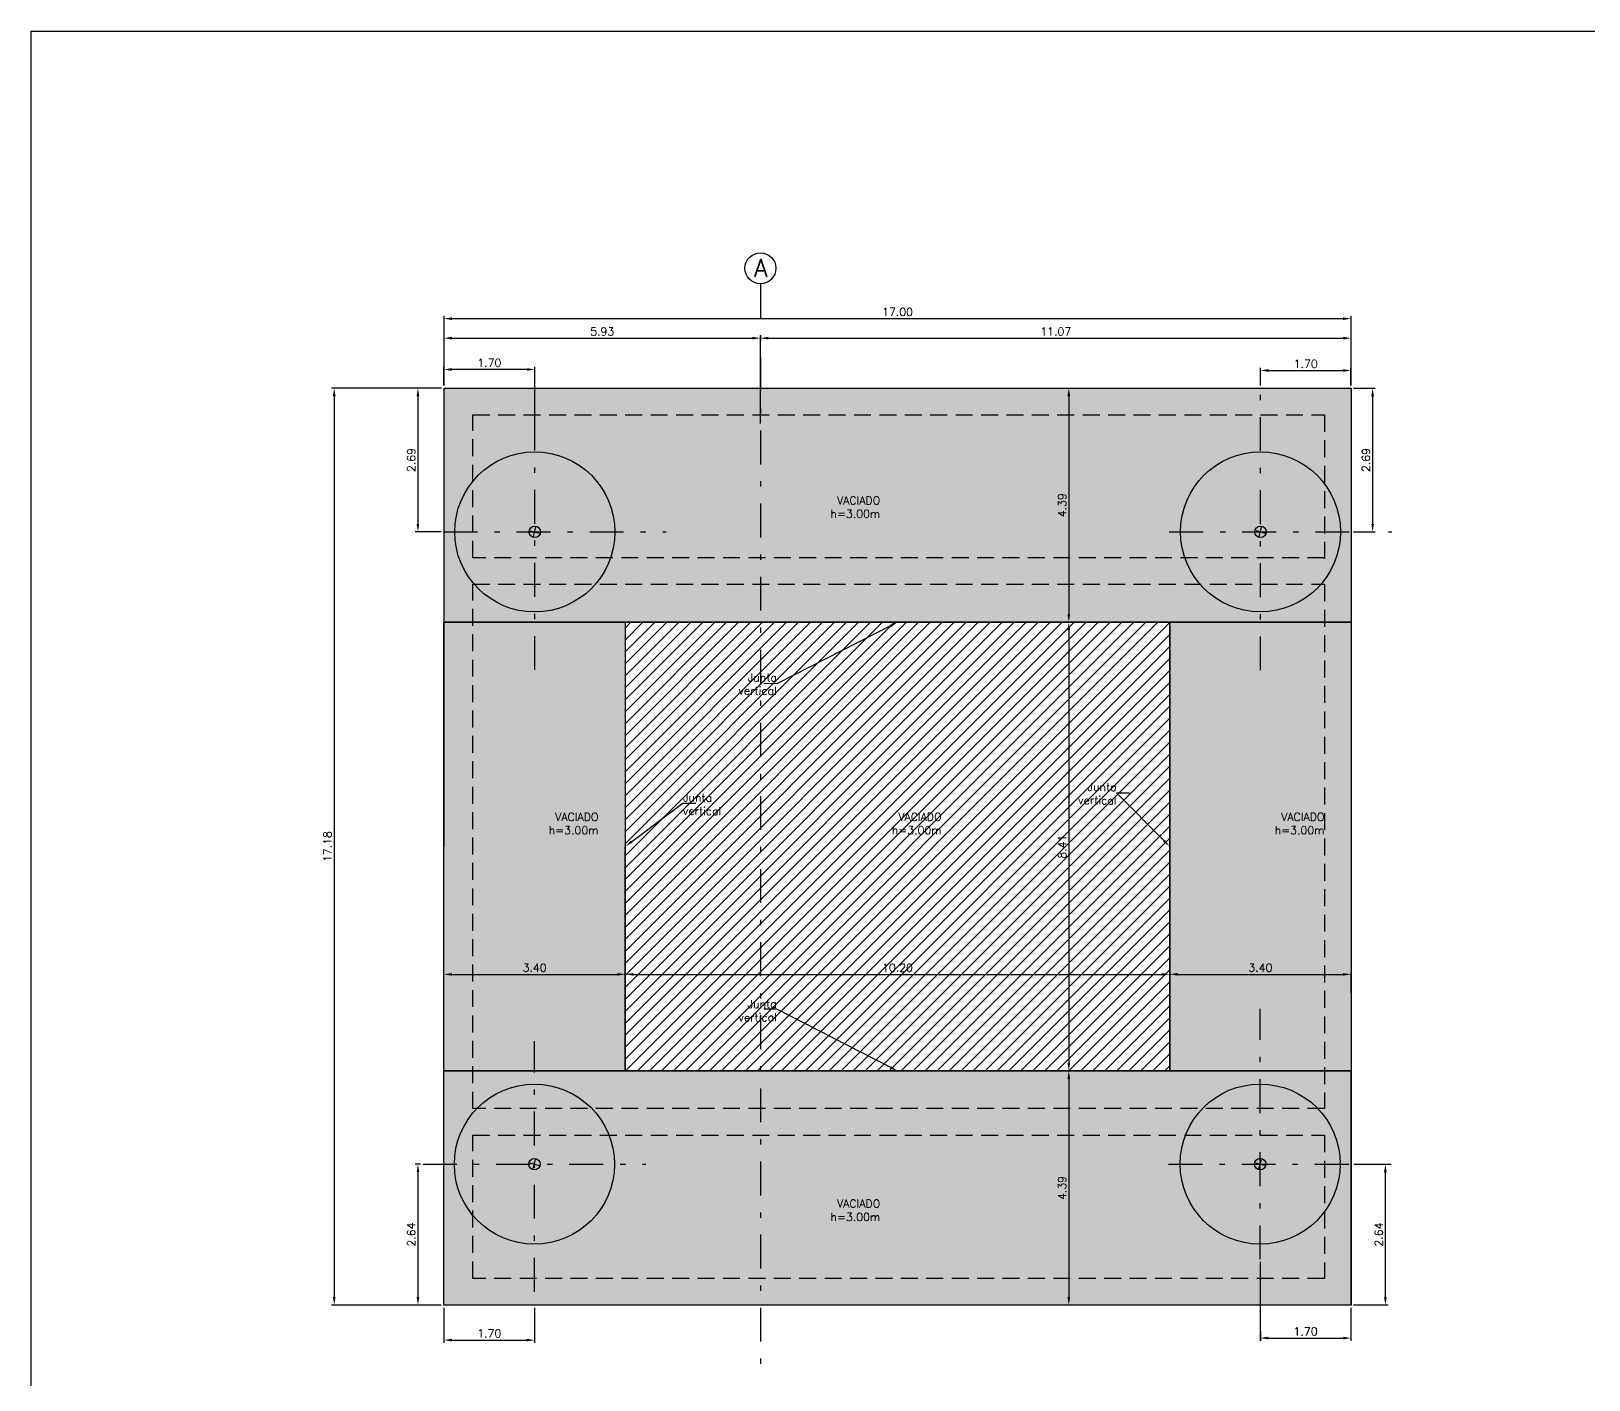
# Model space of a CAD drawing. Header units: metres. Extents: x 1080427 to 1081241, y 976768 to 977288.
# Drawn here: x 1080539.05 to 1080568.24, y 976894.98 to 976920.26 of the extents above; entities that cross this region are included whole.
import ezdxf
from ezdxf import colors
from ezdxf.entities.mleader import LeaderData, LeaderLine
from ezdxf.math import Vec2, Vec3

# ---------------------------------------------------------------- set-up
doc = ezdxf.new("R2010")
doc.units = ezdxf.units.M
doc.header["$LTSCALE"] = 25.4
for name, pattern in [('DASHDOT', [1, 0.5, -0.25, 0, -0.25]), ('DASHED2', [0.375, 0.25, -0.125]), ('HIDDEN', [0.375, 0.25, -0.125])]:
    doc.linetypes.add(name, pattern=pattern)
for name, color, linetype in [('CAISSON ACTUALES', 94, 'Continuous'), ('CIRCULOCONTRAP', 130, 'Continuous'), ('CONTRAPESO', 3, 'Continuous'), ('HATCH', 9, 'Continuous'), ('PILA', 3, 'Continuous'), ('PROY', 9, 'HIDDEN'), ('R175COTR', 7, 'Continuous'), ('REGL175', 7, 'Continuous'), ('SOLIDOS', 9, 'Continuous')]:
    doc.layers.add(name, color=color, linetype=linetype)
for name, color, linetype, lineweight in [('COTA', 1, 'Continuous', 30), ('EJECONTRAPESO', 41, 'DASHDOT', 30), ('EJEPILOTE', 145, 'DASHDOT', 30)]:
    doc.layers.add(name, color=color, linetype=linetype, lineweight=lineweight)
doc.styles.add('romans', font='romans.shx')
doc.dimstyles.new('Copy 75', dxfattribs={"dimtxt": 0.15, "dimasz": 0.15, "dimexe": 0.05, "dimexo": 0.05, "dimgap": 0.05, "dimtad": 1, "dimzin": 0, "dimdsep": 46, "dimtxsty": 'romans', "dimcen": 0.002, "dimclrd": 1, "dimclre": 1, "dimclrt": 3, "dimadec": 4, "dimazin": 0, "dimtfac": 1, "dimtofl": 0, "dimtmove": 1, "dimatfit": 3, "dimfxl": 1, "dimtolj": 1, "dimtzin": 0, "dimarcsym": 1})

# ---------------------------------------------------------------- blocks, each defined once
blk = doc.blocks.new('*D1193')
at = {"layer": 'COTA', "color": 1, "lineweight": -2, "transparency": 16777216}
for p, q in [((1080546.780166413, 976896.3336151689), (1080546.780166413, 976895.6760920368)), ((1080548.480164165, 976896.333515185), (1080548.480164165, 976895.6760920368)), ((1080546.930166413, 976895.7260920368), (1080548.330164165, 976895.7260920368))]:
    blk.add_line(p, q, dxfattribs=at)
at = {"layer": 'COTA', "color": 1, "transparency": 16777216}
for points in [[(1080546.930166413, 976895.7510920368), (1080546.930166413, 976895.7010920368), (1080546.780166413, 976895.7260920368)], [(1080548.330164165, 976895.7510920368), (1080548.330164165, 976895.7010920368), (1080548.480164165, 976895.7260920368)]]:
    blk.add_solid(points, dxfattribs=at)
at = {"layer": 'Defpoints', "color": 0, "transparency": 16777216}
for p in [(1080546.780166413, 976896.383615169), (1080548.480164165, 976896.3835151851), (1080548.480164165, 976895.7260920368)]:
    blk.add_point(p, dxfattribs=at)
at = {"layer": 'COTA', "color": 3, "transparency": 16777216, "insert": (1080547.630165289, 976895.8510920368), "char_height": 0.15, "attachment_point": 5, "style": 'romans'}
blk.add_mtext('\\A1;1.70', dxfattribs=at)
blk = doc.blocks.new('*D1198')
at = {"layer": 'COTA', "color": 1, "lineweight": -2, "transparency": 16777216}
for p, q in [((1080546.78248145, 976913.6145569708), (1080546.78248145, 976914.9178091423)), ((1080546.93248145, 976914.8678091422), (1080563.632481374, 976914.8678091422)), ((1080563.782481374, 976913.6145569708), (1080563.782481374, 976914.9178091423))]:
    blk.add_line(p, q, dxfattribs=at)
at = {"layer": 'COTA', "color": 1, "transparency": 16777216}
for points in [[(1080546.93248145, 976914.8928091422), (1080546.93248145, 976914.8428091422), (1080546.78248145, 976914.8678091422)], [(1080563.632481374, 976914.8928091422), (1080563.632481374, 976914.8428091422), (1080563.782481374, 976914.8678091422)]]:
    blk.add_solid(points, dxfattribs=at)
at = {"layer": 'Defpoints', "color": 0, "transparency": 16777216}
for p in [(1080563.782481374, 976914.8678091422), (1080546.78248145, 976913.5645569707), (1080563.782481374, 976913.5645569707)]:
    blk.add_point(p, dxfattribs=at)
at = {"layer": 'COTA', "color": 3, "transparency": 16777216, "insert": (1080555.282481412, 976914.9928091422), "char_height": 0.15, "attachment_point": 5, "style": 'romans'}
blk.add_mtext('\\A1;17.00', dxfattribs=at)
blk = doc.blocks.new('*D1199')
at = {"layer": 'COTA', "color": 1, "lineweight": -2, "transparency": 16777216}
for p, q in [((1080546.73248145, 976913.5645569712), (1080544.674554004, 976913.5645569712)), ((1080544.724554004, 976913.4145569712), (1080544.724554004, 976896.5336151894)), ((1080546.729826357, 976896.3836151893), (1080544.674554004, 976896.3836151893))]:
    blk.add_line(p, q, dxfattribs=at)
at = {"layer": 'COTA', "color": 1, "transparency": 16777216}
for points in [[(1080544.699554004, 976913.4145569712), (1080544.749554004, 976913.4145569712), (1080544.724554004, 976913.5645569712)], [(1080544.699554004, 976896.5336151894), (1080544.749554004, 976896.5336151894), (1080544.724554004, 976896.3836151893)]]:
    blk.add_solid(points, dxfattribs=at)
at = {"layer": 'Defpoints', "color": 0, "transparency": 16777216}
for p in [(1080546.78248145, 976913.5645569712), (1080544.724554004, 976896.3836151893), (1080546.779826357, 976896.3836151893)]:
    blk.add_point(p, dxfattribs=at)
at = {"layer": 'COTA', "color": 3, "transparency": 16777216, "insert": (1080544.599554004, 976904.9740860796), "char_height": 0.15, "attachment_point": 5, "rotation": 90, "style": 'romans'}
blk.add_mtext('\\A1;17.18', dxfattribs=at)
blk = doc.blocks.new('*D1200')
at = {"layer": 'COTA', "color": 1, "lineweight": -2, "transparency": 16777216}
for p, q in [((1080546.780721413, 976902.2254682119), (1080546.780721413, 976902.6301801968)), ((1080546.930721413, 976902.5801801968), (1080550.030696467, 976902.5801801968))]:
    blk.add_line(p, q, dxfattribs=at)
at = {"layer": 'COTA', "color": 1, "transparency": 16777216}
for points in [[(1080546.930721413, 976902.6051801968), (1080546.930721413, 976902.5551801968), (1080546.780721413, 976902.5801801968)], [(1080550.030696467, 976902.6051801968), (1080550.030696467, 976902.5551801968), (1080550.180696467, 976902.5801801968)]]:
    blk.add_solid(points, dxfattribs=at)
at = {"layer": 'Defpoints', "color": 0, "transparency": 16777216}
for p in [(1080550.180696467, 976902.580180197), (1080550.180696467, 976902.5801801968), (1080546.780721413, 976902.1754682119)]:
    blk.add_point(p, dxfattribs=at)
at = {"layer": 'COTA', "color": 3, "transparency": 16777216, "insert": (1080548.48070894, 976902.7051801968), "char_height": 0.15, "attachment_point": 5, "style": 'romans'}
blk.add_mtext('\\A1;3.40', dxfattribs=at)
blk = doc.blocks.new('*D1201')
at = {"layer": 'COTA', "color": 1, "lineweight": -2, "transparency": 16777216}
for p, q in [((1080550.330696467, 976902.580180197), (1080560.232481425, 976902.580180197)), ((1080560.382481425, 976902.6301120621), (1080560.382481425, 976902.6301801971))]:
    blk.add_line(p, q, dxfattribs=at)
at = {"layer": 'COTA', "color": 1, "transparency": 16777216}
for points in [[(1080550.330696467, 976902.605180197), (1080550.330696467, 976902.555180197), (1080550.180696467, 976902.580180197)], [(1080560.232481425, 976902.605180197), (1080560.232481425, 976902.555180197), (1080560.382481425, 976902.580180197)]]:
    blk.add_solid(points, dxfattribs=at)
at = {"layer": 'Defpoints', "color": 0, "transparency": 16777216}
for p in [(1080550.180696467, 976902.580180197), (1080560.382481425, 976902.580180197), (1080560.382481425, 976902.580112062)]:
    blk.add_point(p, dxfattribs=at)
at = {"layer": 'COTA', "color": 3, "transparency": 16777216, "insert": (1080555.281588946, 976902.705180197), "char_height": 0.15, "attachment_point": 5, "style": 'romans'}
blk.add_mtext('\\A1;10.20', dxfattribs=at)
blk = doc.blocks.new('*D1202')
at = {"layer": 'COTA', "color": 1, "lineweight": -2, "transparency": 16777216}
for p, q in [((1080560.382481425, 976902.530112062), (1080560.382481425, 976902.5301120142)), ((1080560.532481425, 976902.5801120142), (1080563.632481424, 976902.5801120142)), ((1080563.782481424, 976902.2249131396), (1080563.782481424, 976902.6301120142))]:
    blk.add_line(p, q, dxfattribs=at)
at = {"layer": 'COTA', "color": 1, "transparency": 16777216}
for points in [[(1080560.532481425, 976902.6051120142), (1080560.532481425, 976902.5551120142), (1080560.382481425, 976902.5801120142)], [(1080563.632481424, 976902.6051120142), (1080563.632481424, 976902.5551120142), (1080563.782481424, 976902.5801120142)]]:
    blk.add_solid(points, dxfattribs=at)
at = {"layer": 'Defpoints', "color": 0, "transparency": 16777216}
for p in [(1080560.382481425, 976902.580112062), (1080563.782481424, 976902.5801120142), (1080563.782481424, 976902.1749131395)]:
    blk.add_point(p, dxfattribs=at)
at = {"layer": 'COTA', "color": 3, "transparency": 16777216, "insert": (1080562.082481424, 976902.7051120142), "char_height": 0.15, "attachment_point": 5, "style": 'romans'}
blk.add_mtext('\\A1;3.40', dxfattribs=at)
blk = doc.blocks.new('*D1203')
at = {"layer": 'COTA', "color": 1, "lineweight": -2, "transparency": 16777216}
blk.add_line((1080558.49139495, 976913.4145569712), (1080558.49139495, 976909.3282738201), dxfattribs=at)
at = {"layer": 'COTA', "color": 1, "transparency": 16777216}
for points in [[(1080558.46639495, 976913.4145569712), (1080558.51639495, 976913.4145569712), (1080558.49139495, 976913.5645569712)], [(1080558.46639495, 976909.3282738201), (1080558.51639495, 976909.3282738201), (1080558.49139495, 976909.1782738201)]]:
    blk.add_solid(points, dxfattribs=at)
at = {"layer": 'Defpoints', "color": 0, "transparency": 16777216}
for p in [(1080558.491394949, 976913.5645569712), (1080558.491394949, 976909.1782738201), (1080558.49139495, 976909.1782738201)]:
    blk.add_point(p, dxfattribs=at)
at = {"layer": 'COTA', "color": 3, "transparency": 16777216, "insert": (1080558.36639495, 976911.371415395), "char_height": 0.15, "attachment_point": 5, "rotation": 90, "style": 'romans'}
blk.add_mtext('\\A1;4.39', dxfattribs=at)
blk = doc.blocks.new('*D1204')
at = {"layer": 'COTA', "color": 1, "lineweight": -2, "transparency": 16777216}
blk.add_line((1080558.491394952, 976909.0282738201), (1080558.491394952, 976900.919898341), dxfattribs=at)
at = {"layer": 'COTA', "color": 1, "transparency": 16777216}
for points in [[(1080558.466394952, 976909.0282738201), (1080558.516394952, 976909.0282738201), (1080558.491394952, 976909.1782738201)], [(1080558.466394952, 976900.919898341), (1080558.516394952, 976900.919898341), (1080558.491394952, 976900.7698983409)]]:
    blk.add_solid(points, dxfattribs=at)
at = {"layer": 'Defpoints', "color": 0, "transparency": 16777216}
for p in [(1080558.491394949, 976909.1782738201), (1080558.49139495, 976900.7698983409), (1080558.491394952, 976900.7698983409)]:
    blk.add_point(p, dxfattribs=at)
at = {"layer": 'COTA', "color": 3, "transparency": 16777216, "insert": (1080558.366394952, 976904.9740860799), "char_height": 0.15, "attachment_point": 5, "rotation": 90, "style": 'romans'}
blk.add_mtext('\\A1;8.41', dxfattribs=at)
blk = doc.blocks.new('*D1205')
at = {"layer": 'COTA', "color": 1, "lineweight": -2, "transparency": 16777216}
for p, q in [((1080558.491394951, 976900.6198983409), (1080558.491394951, 976896.5329264309)), ((1080558.540600575, 976896.3829264309), (1080558.541394951, 976896.3829264309))]:
    blk.add_line(p, q, dxfattribs=at)
at = {"layer": 'COTA', "color": 1, "transparency": 16777216}
for points in [[(1080558.466394951, 976900.6198983409), (1080558.516394951, 976900.6198983409), (1080558.491394951, 976900.7698983409)], [(1080558.466394951, 976896.5329264309), (1080558.516394951, 976896.5329264309), (1080558.491394951, 976896.3829264309)]]:
    blk.add_solid(points, dxfattribs=at)
at = {"layer": 'Defpoints', "color": 0, "transparency": 16777216}
for p in [(1080558.49139495, 976900.7698983409), (1080558.490600575, 976896.3829264309), (1080558.491394951, 976896.3829264309)]:
    blk.add_point(p, dxfattribs=at)
at = {"layer": 'COTA', "color": 3, "transparency": 16777216, "insert": (1080558.366394951, 976898.5764123853), "char_height": 0.15, "attachment_point": 5, "rotation": 90, "style": 'romans'}
blk.add_mtext('\\A1;4.39', dxfattribs=at)
blk = doc.blocks.new('*D1206')
at = {"layer": 'COTA', "color": 1, "lineweight": -2, "transparency": 16777216}
for p, q in [((1080546.78248145, 976913.6145569708), (1080546.78248145, 976914.5523715918)), ((1080546.93248145, 976914.5023715917), (1080552.56248145, 976914.5023715917)), ((1080552.71248145, 976912.9003547528), (1080552.71248145, 976914.5523715918))]:
    blk.add_line(p, q, dxfattribs=at)
at = {"layer": 'COTA', "color": 1, "transparency": 16777216}
for points in [[(1080546.93248145, 976914.5273715918), (1080546.93248145, 976914.4773715917), (1080546.78248145, 976914.5023715917)], [(1080552.56248145, 976914.5273715918), (1080552.56248145, 976914.4773715917), (1080552.71248145, 976914.5023715917)]]:
    blk.add_solid(points, dxfattribs=at)
at = {"layer": 'Defpoints', "color": 0, "transparency": 16777216}
for p in [(1080552.71248145, 976914.5023715917), (1080546.78248145, 976913.5645569707), (1080552.71248145, 976912.8503547527)]:
    blk.add_point(p, dxfattribs=at)
at = {"layer": 'COTA', "color": 3, "transparency": 16777216, "insert": (1080549.74748145, 976914.6273715917), "char_height": 0.15, "attachment_point": 5, "style": 'romans'}
blk.add_mtext('\\A1;5.93', dxfattribs=at)
blk = doc.blocks.new('*D1207')
at = {"layer": 'COTA', "color": 1, "lineweight": -2, "transparency": 16777216}
for p, q in [((1080552.71248145, 976912.9003547528), (1080552.71248145, 976914.5523715918)), ((1080552.862481449, 976914.5023715917), (1080563.632481374, 976914.5023715917)), ((1080563.782481374, 976913.6145569708), (1080563.782481374, 976914.5523715918))]:
    blk.add_line(p, q, dxfattribs=at)
at = {"layer": 'COTA', "color": 1, "transparency": 16777216}
for points in [[(1080552.862481449, 976914.5273715918), (1080552.862481449, 976914.4773715917), (1080552.71248145, 976914.5023715917)], [(1080563.632481374, 976914.5273715918), (1080563.632481374, 976914.4773715917), (1080563.782481374, 976914.5023715917)]]:
    blk.add_solid(points, dxfattribs=at)
at = {"layer": 'Defpoints', "color": 0, "transparency": 16777216}
for p in [(1080563.782481374, 976914.5023715917), (1080563.782481374, 976913.5645569707), (1080552.71248145, 976912.8503547527)]:
    blk.add_point(p, dxfattribs=at)
at = {"layer": 'COTA', "color": 3, "transparency": 16777216, "insert": (1080558.247481412, 976914.6273715917), "char_height": 0.15, "attachment_point": 5, "style": 'romans'}
blk.add_mtext('\\A1;11.07', dxfattribs=at)
blk = doc.blocks.new('*D1194')
at = {"layer": 'COTA', "color": 1, "lineweight": -2, "transparency": 16777216}
for p, q in [((1080563.779826357, 976896.333615189), (1080563.779826357, 976895.7136550432)), ((1080562.082874718, 976895.8927332223), (1080562.082874718, 976895.7136550432)), ((1080562.232874718, 976895.7636550432), (1080563.629826357, 976895.7636550432))]:
    blk.add_line(p, q, dxfattribs=at)
at = {"layer": 'COTA', "color": 1, "transparency": 16777216}
for points in [[(1080562.232874718, 976895.7886550432), (1080562.232874718, 976895.7386550432), (1080562.082874718, 976895.7636550432)], [(1080563.629826357, 976895.7886550432), (1080563.629826357, 976895.7386550432), (1080563.779826357, 976895.7636550432)]]:
    blk.add_solid(points, dxfattribs=at)
at = {"layer": 'Defpoints', "color": 0, "transparency": 16777216}
for p in [(1080563.779826357, 976896.383615189), (1080562.082874718, 976895.9427332224), (1080563.779826357, 976895.7636550432)]:
    blk.add_point(p, dxfattribs=at)
at = {"layer": 'COTA', "color": 3, "transparency": 16777216, "insert": (1080562.931350538, 976895.8886550432), "char_height": 0.15, "attachment_point": 5, "style": 'romans'}
blk.add_mtext('\\A1;1.70', dxfattribs=at)
blk = doc.blocks.new('*D1195')
at = {"layer": 'COTA', "color": 1, "lineweight": -2, "transparency": 16777216}
for p, q in [((1080546.779826357, 976913.6131947647), (1080546.779826357, 976913.965378161)), ((1080548.334766536, 976913.915378161), (1080546.929826357, 976913.915378161)), ((1080548.484766536, 976912.9685242126), (1080548.484766536, 976913.965378161))]:
    blk.add_line(p, q, dxfattribs=at)
at = {"layer": 'COTA', "color": 1, "transparency": 16777216}
for points in [[(1080546.929826357, 976913.940378161), (1080546.929826357, 976913.890378161), (1080546.779826357, 976913.915378161)], [(1080548.334766536, 976913.940378161), (1080548.334766536, 976913.890378161), (1080548.484766536, 976913.915378161)]]:
    blk.add_solid(points, dxfattribs=at)
at = {"layer": 'Defpoints', "color": 0, "transparency": 16777216}
for p in [(1080546.779826357, 976913.915378161), (1080546.779826357, 976913.5631947647), (1080548.484766536, 976912.9185242126)]:
    blk.add_point(p, dxfattribs=at)
at = {"layer": 'COTA', "color": 3, "transparency": 16777216, "insert": (1080547.632296447, 976914.040378161), "char_height": 0.15, "attachment_point": 5, "style": 'romans'}
blk.add_mtext('\\A1;1.70', dxfattribs=at)
blk = doc.blocks.new('*D1196')
at = {"layer": 'COTA', "color": 1, "lineweight": -2, "transparency": 16777216}
for p, q in [((1080546.729826357, 976913.5631947651), (1080546.24333184, 976913.5631947651)), ((1080546.29333184, 976913.4131947651), (1080546.29333184, 976911.0221823273)), ((1080546.729826357, 976910.8721823273), (1080546.24333184, 976910.8721823273))]:
    blk.add_line(p, q, dxfattribs=at)
at = {"layer": 'COTA', "color": 1, "transparency": 16777216}
for points in [[(1080546.26833184, 976913.4131947651), (1080546.31833184, 976913.4131947651), (1080546.29333184, 976913.5631947651)], [(1080546.26833184, 976911.0221823273), (1080546.31833184, 976911.0221823273), (1080546.29333184, 976910.8721823273)]]:
    blk.add_solid(points, dxfattribs=at)
at = {"layer": 'Defpoints', "color": 0, "transparency": 16777216}
for p in [(1080546.779826357, 976913.5631947651), (1080546.29333184, 976910.8721823273), (1080546.779826357, 976910.8721823273)]:
    blk.add_point(p, dxfattribs=at)
at = {"layer": 'COTA', "color": 3, "transparency": 16777216, "insert": (1080546.16833184, 976912.2176885457), "char_height": 0.15, "attachment_point": 5, "rotation": 90, "style": 'romans'}
blk.add_mtext('\\A1;2.69', dxfattribs=at)
blk = doc.blocks.new('*D1197')
at = {"layer": 'COTA', "color": 1, "lineweight": -2, "transparency": 16777216}
for p, q in [((1080562.084344664, 976913.6145569708), (1080562.084344664, 976913.9465820342)), ((1080562.234344664, 976913.8965820342), (1080563.629826357, 976913.8965820342)), ((1080563.779826357, 976913.6145569708), (1080563.779826357, 976913.9465820342))]:
    blk.add_line(p, q, dxfattribs=at)
at = {"layer": 'COTA', "color": 1, "transparency": 16777216}
for points in [[(1080562.234344664, 976913.9215820342), (1080562.234344664, 976913.8715820342), (1080562.084344664, 976913.8965820342)], [(1080563.629826357, 976913.9215820342), (1080563.629826357, 976913.8715820342), (1080563.779826357, 976913.8965820342)]]:
    blk.add_solid(points, dxfattribs=at)
at = {"layer": 'Defpoints', "color": 0, "transparency": 16777216}
for p in [(1080563.779826357, 976913.8965820342), (1080562.084344664, 976913.5645569707), (1080563.779826357, 976913.5645569707)]:
    blk.add_point(p, dxfattribs=at)
at = {"layer": 'COTA', "color": 3, "transparency": 16777216, "insert": (1080562.93208551, 976914.0215820342), "char_height": 0.15, "attachment_point": 5, "style": 'romans'}
blk.add_mtext('\\A1;1.70', dxfattribs=at)
blk = doc.blocks.new('*D1208')
at = {"layer": 'COTA', "color": 1, "lineweight": -2, "transparency": 16777216}
for p, q in [((1080546.340107471, 976899.0232278866), (1080546.24396486, 976899.0232278866)), ((1080546.29396486, 976898.8732278866), (1080546.29396486, 976896.5336151894)), ((1080546.729826357, 976896.3836151893), (1080546.24396486, 976896.3836151893))]:
    blk.add_line(p, q, dxfattribs=at)
at = {"layer": 'COTA', "color": 1, "transparency": 16777216}
for points in [[(1080546.26896486, 976898.8732278866), (1080546.31896486, 976898.8732278866), (1080546.29396486, 976899.0232278866)], [(1080546.26896486, 976896.5336151894), (1080546.31896486, 976896.5336151894), (1080546.29396486, 976896.3836151893)]]:
    blk.add_solid(points, dxfattribs=at)
at = {"layer": 'Defpoints', "color": 0, "transparency": 16777216}
for p in [(1080546.390107471, 976899.0232278866), (1080546.29396486, 976896.3836151893), (1080546.779826357, 976896.3836151893)]:
    blk.add_point(p, dxfattribs=at)
at = {"layer": 'COTA', "color": 3, "transparency": 16777216, "insert": (1080546.16896486, 976897.7034215374), "char_height": 0.15, "attachment_point": 5, "rotation": 90, "style": 'romans'}
blk.add_mtext('\\A1;2.64', dxfattribs=at)
blk = doc.blocks.new('*D1209')
at = {"layer": 'COTA', "color": 1, "lineweight": -2, "transparency": 16777216}
for p, q in [((1080562.075809593, 976897.1899478255), (1080562.075809593, 976895.7136550432)), ((1080563.779826357, 976896.333615189), (1080563.779826357, 976895.7136550432)), ((1080562.225809593, 976895.7636550432), (1080563.629826357, 976895.7636550432))]:
    blk.add_line(p, q, dxfattribs=at)
at = {"layer": 'COTA', "color": 1, "transparency": 16777216}
for points in [[(1080562.225809593, 976895.7886550432), (1080562.225809593, 976895.7386550432), (1080562.075809593, 976895.7636550432)], [(1080563.629826357, 976895.7886550432), (1080563.629826357, 976895.7386550432), (1080563.779826357, 976895.7636550432)]]:
    blk.add_solid(points, dxfattribs=at)
at = {"layer": 'Defpoints', "color": 0, "transparency": 16777216}
for p in [(1080562.075809593, 976897.2399478256), (1080563.779826357, 976896.383615189), (1080563.779826357, 976895.7636550432)]:
    blk.add_point(p, dxfattribs=at)
at = {"layer": 'COTA', "color": 3, "transparency": 16777216, "insert": (1080562.927817975, 976895.8886550432), "char_height": 0.15, "attachment_point": 5, "style": 'romans'}
blk.add_mtext('\\A1;1.70', dxfattribs=at)
blk = doc.blocks.new('*D1210')
at = {"layer": 'COTA', "color": 1, "lineweight": -2, "transparency": 16777216}
for p, q in [((1080563.832481439, 976899.0227259479), (1080564.474105325, 976899.0227259479)), ((1080564.424105325, 976896.5338287035), (1080564.424105325, 976898.8727259479)), ((1080563.829826358, 976896.3838287034), (1080564.474105325, 976896.3838287034))]:
    blk.add_line(p, q, dxfattribs=at)
at = {"layer": 'COTA', "color": 1, "transparency": 16777216}
for points in [[(1080564.399105325, 976898.8727259479), (1080564.449105324, 976898.8727259479), (1080564.424105325, 976899.0227259479)], [(1080564.399105325, 976896.5338287035), (1080564.449105324, 976896.5338287035), (1080564.424105325, 976896.3838287034)]]:
    blk.add_solid(points, dxfattribs=at)
at = {"layer": 'Defpoints', "color": 0, "transparency": 16777216}
for p in [(1080563.782481439, 976899.0227259479), (1080564.424105325, 976899.0227259479), (1080563.779826357, 976896.3838287034)]:
    blk.add_point(p, dxfattribs=at)
at = {"layer": 'COTA', "color": 3, "transparency": 16777216, "insert": (1080564.299105325, 976897.7032773251), "char_height": 0.15, "attachment_point": 5, "rotation": 90, "style": 'romans'}
blk.add_mtext('\\A1;2.64', dxfattribs=at)
blk = doc.blocks.new('*D1211')
at = {"layer": 'COTA', "color": 1, "lineweight": -2, "transparency": 16777216}
for p, q in [((1080563.829826357, 976913.5645569712), (1080564.235866582, 976913.5645569712)), ((1080564.185866582, 976913.4145569712), (1080564.185866582, 976911.0222627432)), ((1080563.828471108, 976910.8722627432), (1080564.235866582, 976910.8722627432))]:
    blk.add_line(p, q, dxfattribs=at)
at = {"layer": 'COTA', "color": 1, "transparency": 16777216}
for points in [[(1080564.160866582, 976913.4145569712), (1080564.210866582, 976913.4145569712), (1080564.185866582, 976913.5645569712)], [(1080564.160866582, 976911.0222627432), (1080564.210866582, 976911.0222627432), (1080564.185866582, 976910.8722627432)]]:
    blk.add_solid(points, dxfattribs=at)
at = {"layer": 'Defpoints', "color": 0, "transparency": 16777216}
for p in [(1080563.779826357, 976913.5645569712), (1080563.778471108, 976910.8722627432), (1080564.185866582, 976910.8722627432)]:
    blk.add_point(p, dxfattribs=at)
at = {"layer": 'COTA', "color": 3, "transparency": 16777216, "insert": (1080564.060866582, 976912.2184098567), "char_height": 0.15, "attachment_point": 5, "rotation": 90, "style": 'romans'}
blk.add_mtext('\\A1;2.69', dxfattribs=at)

msp = doc.modelspace()

# ---------------------------------------------------------------- hatches: boundary and pattern name
at = {"layer": 'HATCH', "transparency": 33554470}
h = msp.add_hatch(color=256, dxfattribs=at)
h.dxf.hatch_style = 1
h.paths.add_polyline_path([(1080546.78248145, 976913.5645569707), (1080563.782481393, 976913.5645569707), (1080563.782481393, 976909.1782738196), (1080546.78248145, 976909.1782738196)])
at = {"layer": 'HATCH', "transparency": 33554559}
h = msp.add_hatch(color=256, dxfattribs=at)
h.dxf.hatch_style = 1
h.paths.add_polyline_path([(1080546.781803606, 976909.1782738196), (1080550.180350879, 976909.1782738196), (1080550.180350879, 976900.7698983405), (1080546.781803606, 976900.7698983405)])
h = msp.add_hatch(color=256, dxfattribs=at)
h.dxf.hatch_style = 1
h.paths.add_polyline_path([(1080560.382481389, 976909.1782738196), (1080563.78248143, 976909.1782738196), (1080563.78248143, 976900.7698983405), (1080560.382481389, 976900.7698983405)])
at = {"layer": 'HATCH', "transparency": 33554470}
h = msp.add_hatch(color=256, dxfattribs=at)
h.dxf.hatch_style = 1
h.paths.add_polyline_path([(1080546.779818439, 976900.7698983405), (1080563.779818383, 976900.7698983405), (1080563.779818383, 976896.3836151893), (1080546.779818439, 976896.3836151893)])
at = {"layer": 'SOLIDOS'}
h = msp.add_hatch(dxfattribs=at)
h.set_pattern_fill('ANSI31', color=250, scale=0.05)
h.set_pattern_definition([(45, (-113.790781832533, -18.79390588845126), (-0.1122532015133644, 0.1122532015133644), [])])
h.paths.add_polyline_path([(1080550.181956064, 976909.1782738196), (1080560.382481389, 976909.1782738196), (1080560.382481435, 976900.7740877847), (1080550.180351793, 976900.7746878136)])

# ---------------------------------------------------------------- linework, layer by layer
at = {"layer": 'CAISSON ACTUALES'}
for p, q in [((1080561.995774337, 976910.8957775846), (1080562.169974968, 976910.85045496)), ((1080562.06021334, 976910.786015957), (1080562.105535965, 976910.9602165875)), ((1080548.389511748, 976899.044916761), (1080548.563712378, 976898.9995941364)), ((1080548.453950751, 976898.9351551334), (1080548.499273375, 976899.1093557639)), ((1080561.99001536, 976899.0472196473), (1080562.164215991, 976899.0018970227)), ((1080562.054454363, 976898.9374580198), (1080562.099776987, 976899.1116586503))]:
    msp.add_line(p, q, dxfattribs=at)
at = {"layer": 'CIRCULOCONTRAP'}
msp.add_circle((1080552.71248145, 976915.812309926), 0.2896674196976395, dxfattribs=at)
at = {"layer": 'CONTRAPESO'}
for points in [[(1080546.78248145, 976913.5645569707), (1080563.782481374, 976913.5645569707), (1080563.78248145, 976896.3826151933), (1080546.779826357, 976896.3836151889)], [(1080550.181956064, 976909.1782738196), (1080560.382481389, 976909.1782738196), (1080560.382481435, 976900.7740877847), (1080550.180351793, 976900.7746878136)]]:
    msp.add_lwpolyline(points, close=True, dxfattribs=at)
at = {"layer": 'COTA', "linetype": 'DASHED2'}
for p, q in [((1080546.78248145, 976909.1782738196), (1080563.78248143, 976909.1782738196)), ((1080550.180350879, 976900.7746878136), (1080550.181956064, 976909.1782738196)), ((1080560.382481435, 976900.7740877847), (1080560.382481389, 976909.1782738196)), ((1080546.781803606, 976900.7698983405), (1080563.78248143, 976900.769898416))]:
    msp.add_line(p, q, dxfattribs=at)
at = {"layer": 'EJECONTRAPESO', "ltscale": 0.05}
msp.add_lwpolyline([(1080552.71248145, 976915.5123460277), (1080552.71248145, 976895.2340808328)], dxfattribs=at)
at = {"layer": 'EJEPILOTE', "ltscale": 0.05}
for points in [[(1080562.081573116, 976908.2784982366), (1080562.084344664, 976913.5645569707)], [(1080548.482032217, 976908.2857353837), (1080548.484803765, 976912.9816013243)], [(1080546.773483665, 976910.8721855197), (1080550.9470926, 976910.8700846048)], [(1080560.373024564, 976910.8739769793), (1080564.546633499, 976910.8718760645)], [(1080562.075809593, 976897.2399478256), (1080562.078581141, 976901.9358137661)], [(1080548.475301039, 976896.6320185434), (1080548.478072587, 976901.327884484)], [(1080546.390107471, 976899.0232278862), (1080550.563716406, 976899.0211269712)], [(1080560.362158939, 976899.0244476723), (1080564.535767874, 976899.0223467575)]]:
    msp.add_lwpolyline(points, dxfattribs=at)
at = {"layer": 'HATCH'}
for points in [[(1080546.78248145, 976913.5645569707), (1080563.782481393, 976913.5645569707), (1080563.782481393, 976909.1782738196), (1080546.78248145, 976909.1782738196)], [(1080546.781803606, 976909.1782738196), (1080550.180350879, 976909.1782738196), (1080550.180350879, 976900.7698983405), (1080546.781803606, 976900.7698983405)], [(1080560.382481389, 976909.1782738196), (1080563.78248143, 976909.1782738196), (1080563.78248143, 976900.7698983405), (1080560.382481389, 976900.7698983405)], [(1080546.779818439, 976900.7698983405), (1080563.779818383, 976900.7698983405), (1080563.779818383, 976896.3836151893), (1080546.779818439, 976896.3836151893)]]:
    msp.add_lwpolyline(points, close=True, dxfattribs=at)
at = {"layer": 'PILA', "color": 22}
for p, q in [((1080548.396233438, 976910.893986126), (1080548.570434069, 976910.8486635013)), ((1080548.460672441, 976910.7842244984), (1080548.505995066, 976910.958425129))]:
    msp.add_line(p, q, dxfattribs=at)
at = {"layer": 'PILA', "color": 43}
for centre in [(1080548.483333754, 976910.8713248136), (1080562.082874652, 976910.8731162724), (1080548.476612063, 976899.0222554487), (1080562.077115675, 976899.0245583351)]:
    msp.add_circle(centre, 1.5, dxfattribs=at)
at = {"layer": 'PILA', "color": 22}
for centre in [(1080548.483333754, 976910.8713248136), (1080562.082874652, 976910.8731162724), (1080548.476612063, 976899.0222554487), (1080562.077115675, 976899.0245583351)]:
    msp.add_circle(centre, 0.107258927972651, dxfattribs=at)
at = {"layer": 'PROY', "color": 250, "ltscale": 0.05}
for points in [[(1080563.28248145, 976910.3697497888), (1080563.28248145, 976910.3846098599), (1080547.32248145, 976910.3846098599), (1080547.322481374, 976913.06460986), (1080563.282481374, 976913.06460986), (1080563.28248145, 976910.3697497888)], [(1080563.28248145, 976896.8831151933), (1080563.28248145, 976896.8831151933), (1080547.32248145, 976896.8831151933), (1080547.32248145, 976899.5636151935), (1080563.28248145, 976899.5636151935), (1080563.28248145, 976896.8831151933)]]:
    msp.add_lwpolyline(points, dxfattribs=at)
msp.add_lwpolyline([(1080547.32248145, 976900.0636151934), (1080547.32248145, 976909.8894632591), (1080563.28248145, 976909.8894632591), (1080563.28248145, 976900.0636151934)], close=True, dxfattribs=at)
at = {"layer": 'REGL175'}
msp.add_lwpolyline([(1080539.045201683, 976920.2557588611), (1080611.348402491, 976920.2557588611), (1080611.348402491, 976868.2905262273), (1080539.045201683, 976868.2905262273)], close=True, dxfattribs=at)

# ---------------------------------------------------------------- texts
at = {"layer": 'COTA', "color": 3, "char_height": 0.15, "width": 2.610146250515303, "attachment_point": 3, "style": 'romans'}
for insert in [(1080554.957385197, 976911.5366351224), (1080549.676885719, 976905.6056987458), (1080556.107084017, 976905.6056987458), (1080563.28248145, 976905.6056987458), (1080554.957385197, 976898.3581550941)]:
    msp.add_mtext('VACIADO\\Ph=3.00m', dxfattribs=dict(at, insert=insert))
at = {"layer": 'R175COTR', "insert": (1080552.594870364, 976915.9841516734, 308.056640625), "char_height": 0.33, "width": 0.4150010265334458, "attachment_point": 1, "rotation": 359.9999636900451, "style": 'romans'}
msp.add_mtext('{\\C0;A}', dxfattribs=at)

# ---------------------------------------------------------------- dimensions: what is measured, and where the dimension line sits
at = {"layer": 'COTA', "color": 2}
for base, p1, p2, picture, middle in [((1080563.782481374, 976914.8678091422), (1080546.78248145, 976913.5645569707), (1080563.782481374, 976913.5645569707), '*D1198', (1080555.282481412, 976914.9928091422)), ((1080552.71248145, 976914.5023715917), (1080546.78248145, 976913.5645569707), (1080552.71248145, 976912.8503547527), '*D1206', (1080549.74748145, 976914.6273715917)), ((1080563.782481374, 976914.5023715917), (1080552.71248145, 976912.8503547527), (1080563.782481374, 976913.5645569707), '*D1207', (1080558.247481412, 976914.6273715917)), ((1080546.779826357, 976913.915378161), (1080548.484766536, 976912.9185242126), (1080546.779826357, 976913.5631947647), '*D1195', (1080547.632296447, 976914.040378161)), ((1080563.779826357, 976913.8965820342), (1080562.084344664, 976913.5645569707), (1080563.779826357, 976913.5645569707), '*D1197', (1080562.93208551, 976914.0215820342)), ((1080550.180696467, 976902.5801801968), (1080546.780721413, 976902.1754682119), (1080550.180696467, 976902.580180197), '*D1200', (1080548.48070894, 976902.7051801968)), ((1080560.382481425, 976902.580180197), (1080550.180696467, 976902.580180197), (1080560.382481425, 976902.580112062), '*D1201', (1080555.281588946, 976902.705180197)), ((1080563.782481424, 976902.5801120142), (1080560.382481425, 976902.580112062), (1080563.782481424, 976902.1749131395), '*D1202', (1080562.082481424, 976902.7051120142)), ((1080563.779826357, 976895.7636550432), (1080562.075809593, 976897.2399478256), (1080563.779826357, 976896.383615189), '*D1209', (1080562.927817975, 976895.8886550432)), ((1080548.480164165, 976895.7260920368), (1080546.780166413, 976896.383615169), (1080548.480164165, 976896.3835151851), '*D1193', (1080547.630165289, 976895.8510920368)), ((1080563.779826357, 976895.7636550432), (1080562.082874718, 976895.9427332224), (1080563.779826357, 976896.383615189), '*D1194', (1080562.931350538, 976895.8886550432))]:
    dim = msp.add_linear_dim(base=base, p1=p1, p2=p2, dimstyle='Copy 75', dxfattribs=at)
    dim.commit()
    dim.dimension.update_dxf_attribs({"geometry": picture, "text_midpoint": middle})
for base, p1, p2, picture, middle in [((1080544.724554004, 976896.3836151893), (1080546.78248145, 976913.5645569707), (1080546.779826357, 976896.3836151889), '*D1199', (1080544.599554004, 976904.9740860796)), ((1080546.29333184, 976910.8721823273), (1080546.779826357, 976913.5631947647), (1080546.779826357, 976910.8721823269), '*D1196', (1080546.16833184, 976912.2176885457)), ((1080558.49139495, 976909.1782738201), (1080558.491394949, 976913.5645569707), (1080558.491394949, 976909.1782738196), '*D1203', (1080558.36639495, 976911.371415395)), ((1080564.185866582, 976910.8722627432), (1080563.779826357, 976913.5645569707), (1080563.778471107, 976910.8722627427), '*D1211', (1080564.060866582, 976912.2184098567)), ((1080558.491394952, 976900.7698983409), (1080558.491394949, 976909.1782738196), (1080558.49139495, 976900.7698983405), '*D1204', (1080558.366394952, 976904.9740860799)), ((1080558.491394951, 976896.3829264309), (1080558.49139495, 976900.7698983405), (1080558.490600574, 976896.3829264304), '*D1205', (1080558.366394951, 976898.5764123853)), ((1080546.29396486, 976896.3836151893), (1080546.390107471, 976899.0232278862), (1080546.779826357, 976896.3836151889), '*D1208', (1080546.16896486, 976897.7034215374)), ((1080564.424105325, 976899.0227259479), (1080563.779826357, 976896.383828703), (1080563.782481438, 976899.0227259474), '*D1210', (1080564.299105325, 976897.7032773251))]:
    dim = msp.add_linear_dim(base=base, p1=p1, p2=p2, angle=90, dimstyle='Copy 75', dxfattribs=at)
    dim.commit()
    dim.dimension.update_dxf_attribs({"geometry": picture, "text_midpoint": middle})

# ---------------------------------------------------------------- leaders
at = {"layer": 'COTA'}
ml = msp.add_multileader_mtext('Standard', dxfattribs=at)
ml.set_content('Junta vertical', color=3, style='romans')
ml.set_leader_properties(color=256)
ml.build(insert=Vec2(0, 0))
ml.multileader.update_dxf_attribs({"text_left_attachment_type": 6, "text_right_attachment_type": 6, "dogleg_length": 0, "arrow_head_size": 0.15})
ctx = ml.context
ctx.base_point, ctx.char_height, ctx.arrow_head_size, ctx.landing_gap_size, ctx.plane_origin, ctx.plane_x_axis, ctx.plane_y_axis = Vec3(1080552.264269168, 976908.0352203259), 0.15, 0.15, 0, Vec3(1080551.679296094, 976915.3220637548), Vec3(0.9999352659589026, -0.01137822005845793), Vec3(0.01137822005845793, 0.9999352659589026)
ctx.left_attachment, ctx.right_attachment, ctx.text_align_type = 6, 6, 2
notes = []
notes.append((ctx, [(1, (1, 1, 0), (1080553.021363013, 976908.0266053879), (-1, 0), 0, [(0, [(1080555.282218727, 976909.1782738196)], 0, [])])]))
ctx.mtext.insert, ctx.mtext.text_direction, ctx.mtext.rotation, ctx.mtext.width, ctx.mtext.alignment, ctx.mtext.flow_direction = Vec3(1080553.023460105, 976908.2152086738), Vec3(0.9999352659589026, -0.01137822005845793), 6.271806841595382, 0.2408931159218259, 3, 5
ml = msp.add_multileader_mtext('Standard', dxfattribs=at)
ml.set_content('Junta vertical', color=3, style='romans')
ml.set_leader_properties(color=256)
ml.build(insert=Vec2(0, 0))
ml.multileader.update_dxf_attribs({"text_left_attachment_type": 6, "text_right_attachment_type": 6, "dogleg_length": 0, "arrow_head_size": 0.15})
ctx = ml.context
ctx.base_point, ctx.char_height, ctx.arrow_head_size, ctx.landing_gap_size, ctx.plane_origin, ctx.plane_x_axis, ctx.plane_y_axis = Vec3(1080551.260272633, 976905.7900795977), 0.15, 0.15, 0, Vec3(1080546.578231296, 976911.1202707518), Vec3(0.9999352659589028, -0.01137822005845793), Vec3(0.01137822005845793, 0.9999352659589028)
ctx.left_attachment, ctx.right_attachment = 6, 6
notes.append((ctx, [(0, (1, 1, 0), (1080551.260272633, 976905.7900795977), (0.9999352659589028, -0.01137822005845793), 0, [(0, [(1080550.181153929, 976904.9764808166)], 0, [])])]))
ctx.mtext.insert, ctx.mtext.text_direction, ctx.mtext.rotation, ctx.mtext.width, ctx.mtext.flow_direction = Vec3(1080551.262320713, 976905.9700679457), Vec3(0.9999352659589028, -0.01137822005845793), 6.271806841595382, 0.2408931159218259, 5
ml = msp.add_multileader_mtext('Standard', dxfattribs=at)
ml.set_content('Junta vertical', color=3, style='romans')
ml.set_leader_properties(color=256)
ml.build(insert=Vec2(0, 0))
ml.multileader.update_dxf_attribs({"text_left_attachment_type": 6, "text_right_attachment_type": 6, "dogleg_length": 0, "arrow_head_size": 0.15})
ctx = ml.context
ctx.base_point, ctx.char_height, ctx.arrow_head_size, ctx.landing_gap_size, ctx.plane_origin, ctx.plane_x_axis, ctx.plane_y_axis = Vec3(1080558.631137728, 976905.9916683434), 0.15, 0.15, 0, Vec3(1080556.779558779, 976911.1199707373), Vec3(0.9999352659589028, -0.01137822005845793), Vec3(0.01137822005845793, 0.9999352659589028)
ctx.left_attachment, ctx.right_attachment, ctx.text_align_type = 6, 6, 2
notes.append((ctx, [(1, (1, 1, 0), (1080559.388231572, 976905.9830534054), (-1, 0), 0, [(0, [(1080560.382481412, 976904.9761808021)], 0, [])])]))
ctx.mtext.insert, ctx.mtext.text_direction, ctx.mtext.rotation, ctx.mtext.width, ctx.mtext.alignment, ctx.mtext.flow_direction = Vec3(1080559.390279652, 976906.1630417533), Vec3(0.9999352659589026, -0.01137822005845793), 6.271806841595382, 0.2408931159218259, 3, 5
ml = msp.add_multileader_mtext('Standard', dxfattribs=at)
ml.set_content('Junta vertical', color=3, style='romans')
ml.set_leader_properties(color=256)
ml.build(insert=Vec2(0, 0))
ml.multileader.update_dxf_attribs({"text_left_attachment_type": 6, "text_right_attachment_type": 6, "dogleg_length": 0, "arrow_head_size": 0.15})
ctx = ml.context
ctx.base_point, ctx.char_height, ctx.arrow_head_size, ctx.landing_gap_size, ctx.plane_origin, ctx.plane_x_axis, ctx.plane_y_axis = Vec3(1080552.26181984, 976901.9215667722), 0.15, 0.15, 0, Vec3(1080551.676895779, 976894.6261084053), Vec3(0.9999352659589026, 0.01137822005845793), Vec3(-0.01137822005845793, 0.9999352659589026)
ctx.left_attachment, ctx.right_attachment, ctx.text_align_type = 6, 6, 2
notes.append((ctx, [(1, (1, 1, 0), (1080553.018913684, 976901.9301817102), (-1, 0), 0, [(0, [(1080555.279818411, 976900.7698983405)], 0, [])])]))
ctx.mtext.insert, ctx.mtext.text_direction, ctx.mtext.rotation, ctx.mtext.width, ctx.mtext.alignment, ctx.mtext.flow_direction = Vec3(1080553.016914618, 976902.1015551201), Vec3(0.9999352659589026, 0.01137822005845793), 0.01137846558420378, 0.2408931159218259, 3, 5
for ctx, leaders in notes:
    for number, flags, end, landing, length, lines in leaders:
        leader = LeaderData()
        leader.index, (leader.has_last_leader_line, leader.has_dogleg_vector, leader.attachment_direction) = number, flags
        leader.last_leader_point, leader.dogleg_vector, leader.dogleg_length = Vec3(end), Vec3(landing), length
        for number, points, colour, breaks in lines:
            line = LeaderLine()
            line.index, line.vertices, line.color, line.breaks = number, Vec3.list(points), colors.encode_raw_color(colour), breaks
            leader.lines.append(line)
        ctx.leaders.append(leader)

doc.saveas('drawing.dxf')
